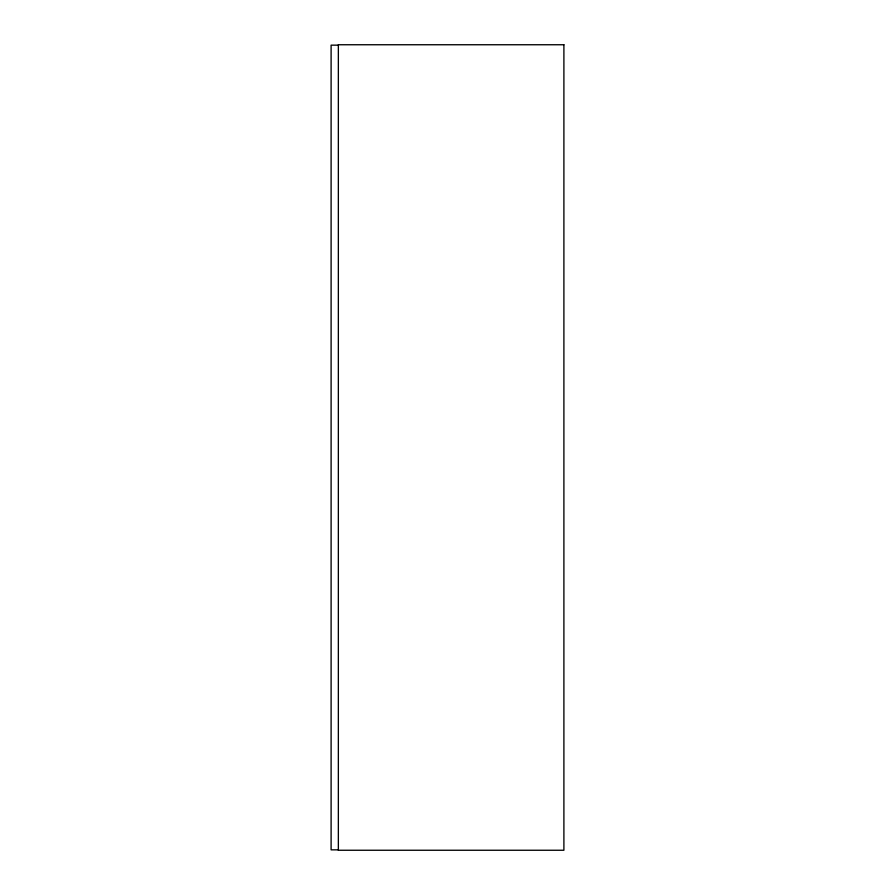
<?xml version="1.0" encoding="UTF-8"?>
<svg xmlns="http://www.w3.org/2000/svg" width="895" height="895" viewBox="0 0 895 895"><rect width="100%" height="100%" fill="white"/><g stroke="black" fill="none" stroke-linecap="round" stroke-linejoin="round"><path stroke-width="1.34" d="M338.355 45.153L331.105 45.153L331.105 849.847L338.355 849.847M563.895 44.75L338.355 44.75L338.355 850.25L563.895 850.25L563.895 44.75"/></g></svg>
